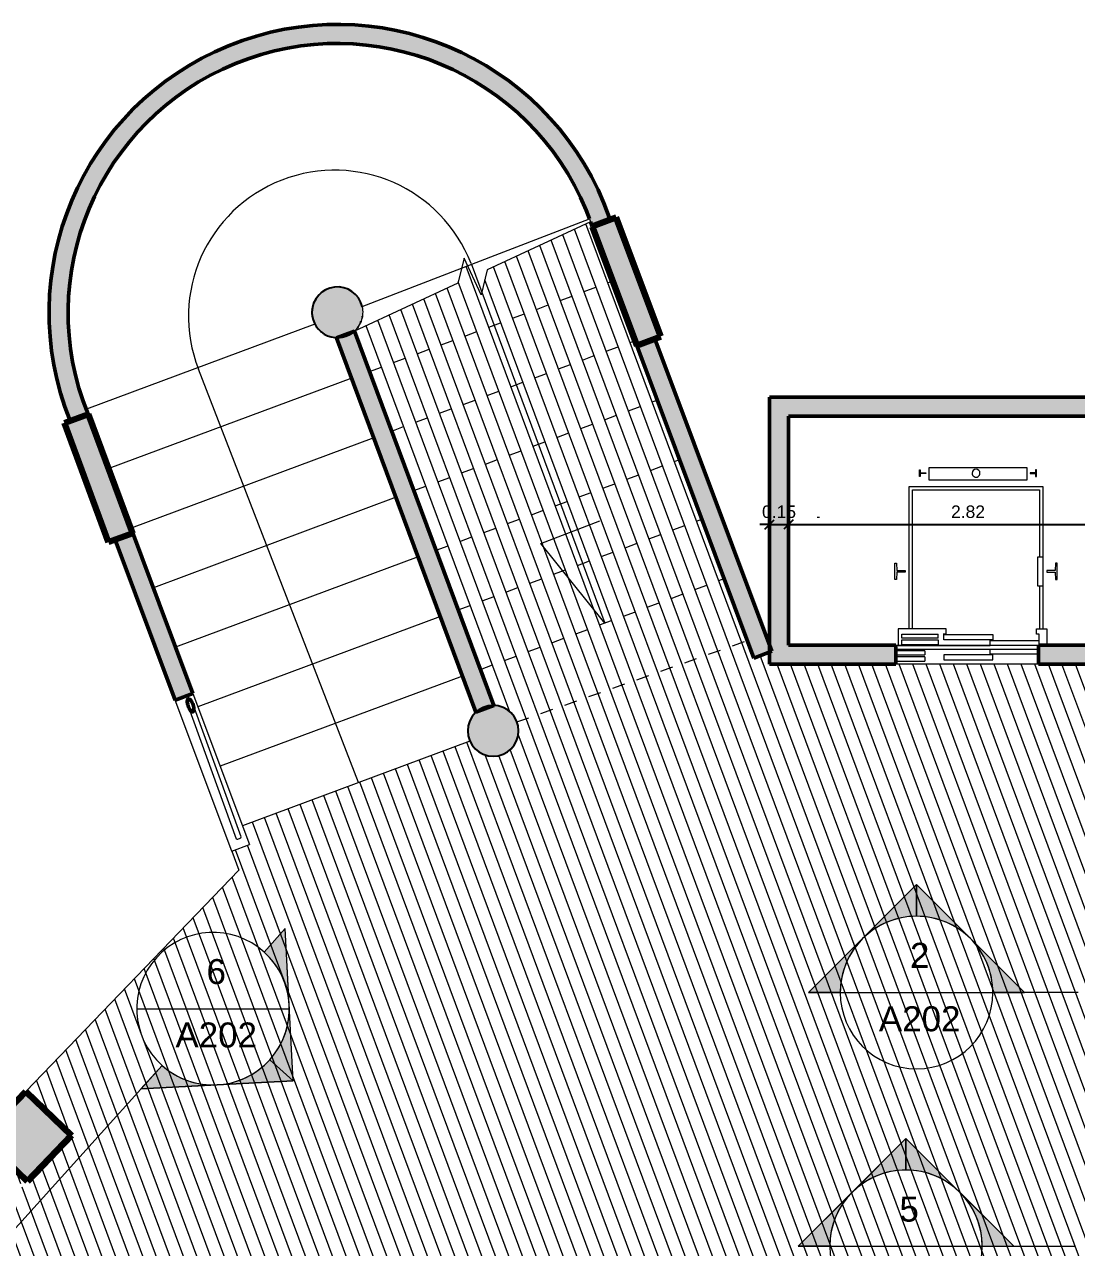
# Model space of a CAD drawing. Header units: metres. Extents: x 11 to 152, y 1 to 34.
# Drawn here: x 26.19 to 34.47, y 20.38 to 30 of the extents above; entities that cross this region are included whole.
import ezdxf

# ---------------------------------------------------------------- set-up
doc = ezdxf.new("R2010")
doc.units = ezdxf.units.M
doc.linetypes.add('Overhead', pattern=[0.003969, 0.002381, -0.001587])
for name, color, linetype, lineweight in [('A-ANNO-DIMS', 211, 'Continuous', 9), ('A-COLS-1', 52, 'Continuous', 25), ('A-DETL-GENF', 92, 'Continuous', 9), ('A-DETL-THIN', 151, 'Continuous', 9), ('A-FLOR', 192, 'Continuous', 9), ('A-FLOR-PATT', 8, 'Continuous', 9), ('A-WALL', 113, 'Continuous', 9), ('A-WALL-1', 113, 'Continuous', 50), ('A-WALL-PATT-1', 111, 'Continuous', 9), ('G-ANNO-SYMB', 111, 'Continuous', 9), ('Q-SPCQ', 91, 'Continuous', 9), ('S-COLS', 52, 'Continuous', 9), ('S-COLS-1', 52, 'Continuous', 100), ('S-STRS', 31, 'Continuous', 9), ('S-STRS-MBND', 31, 'Overhead', 9)]:
    doc.layers.add(name, color=color, linetype=linetype, lineweight=lineweight)
doc.styles.add('Arial', font='Arial.ttf', dxfattribs={"height": 0.196707})
doc.styles.add('Arial_1', font='Arial.ttf', dxfattribs={"height": 0.098353})
doc.dimstyles.new('Cota_1_25', dxfattribs={"dimscale": 0.3048, "dimtxt": 0.1, "dimasz": 0.246063, "dimexe": 0, "dimexo": 0.0625, "dimgap": 0.164042, "dimtad": 1, "dimrnd": 0.01, "dimzin": 0, "dimdsep": 46, "dimtxsty": 'Arial_1', "dimblk1": 'OBLIQUE', "dimblk2": 'OBLIQUE', "dimsah": 1, "dimcen": 0.09, "dimazin": 0, "dimtfac": 1, "dimtdec": 4, "dimtix": 1, "dimtmove": 0, "dimatfit": 3, "dimfxl": 0, "dimfxlon": 1, "dimtvp": 1, "dimtolj": 1, "dimtzin": 0, "dimarcsym": 2})

# ---------------------------------------------------------------- blocks, each defined once
blk = doc.blocks.new('M_Concrete-Square-Column - 500 x 500mm-1435712-1 Piso')
at = {"layer": 'S-COLS'}
blk.add_hatch(color=256, dxfattribs=at).paths.add_polyline_path([(-0.25, 0.25), (-0.25, -0.25), (0.25, -0.25), (0.25, 0.25)], flags=0)
at = {"layer": 'S-COLS-1'}
for p, q in [((-0.25, 0.25), (0.25, 0.25)), ((-0.25, -0.25), (-0.25, 0.25)), ((0.25, 0.25), (0.25, -0.25)), ((0.25, -0.25), (-0.25, -0.25))]:
    blk.add_line(p, q, dxfattribs=at)
blk = doc.blocks.new('Columns Circle2 - Columns Circle-1566918-1 Piso')
at = {"layer": 'A-COLS-1'}
blk.add_hatch(color=256, dxfattribs=at).paths.add_polyline_path([(29.854, 24.2455), (29.9022, 24.2455), (29.949, 24.2571), (29.9917, 24.2795), (30.0278, 24.3115), (30.0552, 24.3511), (30.0723, 24.3962), (30.0781, 24.4441), (30.0723, 24.4919), (30.0552, 24.537), (30.0278, 24.5767), (29.9917, 24.6087), (29.949, 24.6311), (29.9022, 24.6426), (29.854, 24.6426), (29.8072, 24.6311), (29.7645, 24.6087), (29.7284, 24.5767), (29.701, 24.537), (29.6839, 24.4919), (29.6781, 24.4441), (29.6839, 24.3962), (29.701, 24.3511), (29.7284, 24.3115), (29.7645, 24.2795), (29.8072, 24.2571)], flags=0)
for start, end in [(0, 180), (180, 0)]:
    blk.add_arc((29.8781, 24.4441), 0.2, start, end, dxfattribs=at)
blk = doc.blocks.new('Columns Circle3 - Columns Circle-1566927-1 Piso')
at = {"layer": 'A-COLS-1'}
blk.add_hatch(color=256, dxfattribs=at).paths.add_polyline_path([(29.9022, 24.2455), (29.949, 24.2571), (29.9917, 24.2795), (30.0182, 24.3029), (30.0406, 24.33), (30.0455, 24.3372), (30.0612, 24.3671), (30.0686, 24.3892), (30.0737, 24.4077), (30.0742, 24.4126), (30.0773, 24.4479), (30.072, 24.4927), (30.0552, 24.537), (30.0278, 24.5767), (29.9917, 24.6087), (29.949, 24.6311), (29.9022, 24.6426), (29.854, 24.6426), (29.8072, 24.6311), (29.7645, 24.6087), (29.7284, 24.5767), (29.701, 24.537), (29.6839, 24.4919), (29.6781, 24.4441), (29.6839, 24.3962), (29.701, 24.3511), (29.7284, 24.3115), (29.7645, 24.2795), (29.8072, 24.2571), (29.854, 24.2455)], flags=0)
for start, end in [(13.29358, 180), (180, 314.77651), (335.48588, 339.61105), (348.54368, 350.89425), (322.33201, 327.33675)]:
    blk.add_arc((29.8781, 24.4441), 0.2, start, end, dxfattribs=at)
blk = doc.blocks.new('M_Concrete-Rectangular-Column - 1000 x 200mm-1600101-1 Piso')
at = {"layer": 'S-COLS'}
blk.add_hatch(color=256, dxfattribs=at).paths.add_polyline_path([(-0.1, -0.5), (0.1, -0.5), (0.1, 0.5), (-0.1, 0.5), (-0.1, 0.3675)], flags=0)
at = {"layer": 'S-COLS-1'}
for p, q in [((0.1, 0.5), (-0.1, 0.5)), ((-0.1, 0.5), (-0.1, -0.5)), ((0.1, -0.5), (0.1, 0.5)), ((-0.1, -0.5), (0.1, -0.5))]:
    blk.add_line(p, q, dxfattribs=at)
blk = doc.blocks.new('M_Concrete-Rectangular-Column - 1000 x 200mm-1599396-1 Piso')
at = {"layer": 'S-COLS'}
blk.add_hatch(color=256, dxfattribs=at).paths.add_polyline_path([(0.1, 0.5), (-0.1, 0.5), (-0.1, -0.5), (0.1, -0.5), (0.1, 0.039)], flags=0)
at = {"layer": 'S-COLS-1'}
for p, q in [((-0.1, 0.5), (0.1, 0.5)), ((-0.1, -0.5), (-0.1, 0.5)), ((0.1, 0.5), (0.1, -0.5)), ((0.1, -0.5), (-0.1, -0.5))]:
    blk.add_line(p, q, dxfattribs=at)
blk = doc.blocks.new('Electric Lift-4 person_new - 1000 x 880mm-1634019-1 Piso')
at = {"layer": 'A-DETL-GENF'}
for p, q in [((-0.625, 0.0635), (-0.638, 0.0635)), ((-0.638, 0.0635), (-0.638, -0.0635)), ((-0.6221, 0.0062), (-0.625, 0.0635)), ((-0.557, 0.0062), (-0.6221, 0.0062)), ((-0.557, -0.0063), (-0.557, 0.0062)), ((0.557, 0.0062), (0.6221, 0.0062)), ((0.557, -0.0063), (0.557, 0.0062)), ((0.6221, 0.0062), (0.625, 0.0635)), ((0.625, 0.0635), (0.638, 0.0635)), ((0.638, 0.0635), (0.638, -0.0635)), ((-0.638, -0.0635), (-0.625, -0.0635)), ((-0.625, -0.0635), (-0.622, -0.0063)), ((-0.622, -0.0063), (-0.557, -0.0063)), ((0.622, -0.0063), (0.557, -0.0063)), ((0.625, -0.0635), (0.622, -0.0063)), ((0.638, -0.0635), (0.625, -0.0635))]:
    blk.add_line(p, q, dxfattribs=at)
at = {"layer": 'Q-SPCQ'}
for p, q in [((-0.4962, 0.6925), (-0.4962, 0.6125)), ((-0.4962, 0.6125), (-0.4962, 0.6925)), ((-0.1324, 0.6959), (-0.1324, 0.6569)), ((0.2536, 0.6959), (-0.1324, 0.6959)), ((0.2536, 0.6569), (0.2536, 0.6959)), ((0.4031, 0.671), (0.4031, 0.706)), ((0.6251, 0.706), (0.4031, 0.706)), ((0.6251, 0.671), (0.6251, 0.706)), ((0.63, 0.7175), (0.63, 0.6125)), ((-0.556, 0.5825), (-0.4962, 0.5825)), ((-0.556, 0.4525), (-0.556, 0.5825)), ((-0.4962, 0.6515), (-0.1102, 0.6515)), ((-0.1102, 0.6125), (-0.4962, 0.6125)), ((-0.4962, 0.5825), (-0.1102, 0.5825)), ((-0.4962, 0.5825), (-0.4962, 0.4948)), ((-0.1324, 0.6569), (0.2536, 0.6569)), ((-0.1102, 0.6515), (-0.1102, 0.6125)), ((0.63, 0.6125), (-0.1102, 0.6125)), ((0.6115, 0.5825), (-0.1102, 0.5825)), ((-0.1102, 0.5825), (-0.1102, 0.5435)), ((0.2984, 0.5375), (0.2984, 0.5785)), ((0.2984, 0.5785), (0.5831, 0.5785)), ((0.4031, 0.671), (0.6251, 0.671)), ((0.4031, 0.6255), (0.4031, 0.6555)), ((0.6251, 0.6555), (0.4031, 0.6555)), ((0.4031, 0.6255), (0.6251, 0.6255)), ((0.5831, 0.5785), (0.5831, 0.5375)), ((0.6115, 0.4525), (0.6115, 0.5825)), ((0.6251, 0.6255), (0.6251, 0.6555)), ((-0.1102, 0.5435), (-0.4962, 0.5435)), ((-0.4962, 0.4948), (-0.475, 0.4948)), ((-0.475, 0.4948), (-0.475, 0.4525)), ((-0.1324, 0.4965), (-0.1324, 0.5381)), ((-0.1324, 0.5381), (0.2536, 0.5381)), ((0.2536, 0.4965), (-0.1324, 0.4965)), ((0.2353, 0.4905), (0.2353, 0.4525)), ((0.2581, 0.4905), (0.2353, 0.4905)), ((0.2536, 0.5381), (0.2536, 0.4965)), ((0.5831, 0.5375), (0.2984, 0.5375)), ((0.2984, 0.525), (0.2984, 0.493)), ((0.2984, 0.525), (0.5831, 0.525)), ((0.5831, 0.493), (0.2984, 0.493)), ((0.5831, 0.525), (0.5831, 0.493)), ((-0.475, 0.4525), (-0.556, 0.4525)), ((-0.525, -0.6675), (-0.525, 0.4525)), ((-0.5, 0.115), (-0.5, 0.4525)), ((0.2353, 0.4525), (0.6115, 0.4525)), ((0.5, 0.4525), (0.5, -0.6425)), ((0.525, 0.4525), (0.525, -0.6675)), ((-0.525, 0.115), (-0.4852, 0.115)), ((-0.4852, 0.115), (-0.4852, -0.115)), ((-0.4852, -0.115), (-0.525, -0.115)), ((-0.5, -0.6425), (-0.5, -0.115)), ((0.525, -0.6675), (-0.525, -0.6675)), ((0.5, -0.6425), (-0.5, -0.6425)), ((-0.4743, -0.7475), (-0.4743, -0.7975)), ((-0.4683, -0.7475), (-0.4743, -0.7475)), ((-0.4683, -0.7695), (-0.4683, -0.7475)), ((-0.4248, -0.7695), (-0.4683, -0.7695)), ((-0.4248, -0.7755), (-0.4248, -0.7695)), ((-0.3998, -0.7175), (0.3702, -0.7175)), ((-0.3998, -0.8175), (-0.3998, -0.7175)), ((0.3702, -0.7175), (0.3702, -0.8175)), ((0.3952, -0.7755), (0.3952, -0.7695)), ((0.3952, -0.7695), (0.4387, -0.7695)), ((0.4387, -0.7475), (0.4447, -0.7475)), ((0.4387, -0.7695), (0.4387, -0.7475)), ((0.4447, -0.7475), (0.4447, -0.7975)), ((-0.4743, -0.7975), (-0.4683, -0.7975)), ((-0.4683, -0.7755), (-0.4248, -0.7755)), ((-0.4683, -0.7975), (-0.4683, -0.7755)), ((0.3702, -0.8175), (-0.3998, -0.8175)), ((0.4387, -0.7755), (0.3952, -0.7755)), ((0.4387, -0.7975), (0.4387, -0.7755)), ((0.4447, -0.7975), (0.4387, -0.7975))]:
    blk.add_line(p, q, dxfattribs=at)
for start, end in [(360, 180), (180, 0)]:
    blk.add_arc((0.0003, -0.7725), 0.0312, start, end, dxfattribs=at)
blk = doc.blocks.new('baranda escalera2 - baranda escalera-1835022-1 Piso')
at = {"layer": 'A-WALL'}
for p, q in [((-13.4302, 15.0555), (-13.817, 14.0173)), ((-13.7795, 14.0033), (-13.3927, 15.0415))]:
    blk.add_line(p, q, dxfattribs=at)
for start_param, end_param in [(0, 0.335029), (0.335029, 3.214822)]:
    blk.add_ellipse((-13.7983, 14.0103), major_axis=(-0.0187, 0.007), ratio=0.371252, start_param=start_param, end_param=end_param, dxfattribs=at)
at = {"layer": 'A-WALL-1', "flags": 128}
for points in [[(-13.4354, 15.0385), (-13.4372, 15.0289), (-13.438, 15.0201), (-13.4378, 15.0124), (-13.4366, 15.0061), (-13.4344, 15.0014), (-13.4313, 14.9985), (-13.4275, 14.9975), (-13.4231, 14.9985), (-13.4182, 15.0014), (-13.4131, 15.0062), (-13.4079, 15.0125), (-13.4028, 15.0202), (-13.3981, 15.0291), (-13.3939, 15.0386), (-13.3903, 15.0486), (-13.3876, 15.0585)], [(-13.3876, 15.0585), (-13.3858, 15.0681), (-13.385, 15.0769), (-13.3852, 15.0846), (-13.3864, 15.0909), (-13.3886, 15.0956), (-13.3916, 15.0985), (-13.3954, 15.0995), (-13.3999, 15.0985), (-13.4048, 15.0956), (-13.4099, 15.0908), (-13.4151, 15.0845), (-13.4202, 15.0768), (-13.4249, 15.068), (-13.4291, 15.0584), (-13.4326, 15.0484), (-13.4354, 15.0385)]]:
    blk.add_lwpolyline(points, dxfattribs=at)
blk = doc.blocks.new('Section - M_Section Head - Filled-1049-1 Piso')
at = {"layer": 'G-ANNO-SYMB'}
h = blk.add_hatch(color=256, dxfattribs=at)
edge = h.paths.add_edge_path(flags=0)
edge.add_line((-0.006, 0.008485), (-0.006, 0.006))
edge.add_arc((-0.006, 0), 0.006, 90, 135)
edge.add_line((-0.010243, 0.004243), (-0.006, 0.008485))
h = blk.add_hatch(color=256, dxfattribs=at)
edge = h.paths.add_edge_path(flags=0)
edge.add_line((-0.006, 0.008485), (-0.001757, 0.004243))
edge.add_arc((-0.006, 0), 0.006, 45, 90)
edge.add_line((-0.006, 0.006), (-0.006, 0.008485))
h = blk.add_hatch(color=256, dxfattribs=at)
edge = h.paths.add_edge_path(flags=0)
edge.add_line((-0.014485, 0), (-0.010243, 0.004243))
edge.add_arc((-0.006, 0), 0.006, 135, 180)
edge.add_line((-0.012, 0), (-0.014485, 0))
h = blk.add_hatch(color=256, dxfattribs=at)
edge = h.paths.add_edge_path(flags=0)
edge.add_line((0.002485, 0), (0, 0))
edge.add_arc((-0.006, 0), 0.006, 360, 405)
edge.add_line((-0.001757, 0.004243), (0.002485, 0))
for p, q in [((-0.006, 0.008485), (-0.014485, 0)), ((-0.006, 0.008485), (-0.010243, 0.004243)), ((-0.006, 0.008485), (0.002485, 0)), ((-0.006, 0.006), (-0.006, 0.008485)), ((-0.006, 0.008485), (-0.006, 0.006)), ((-0.001757, 0.004243), (-0.006, 0.008485)), ((-0.010243, 0.004243), (-0.014485, 0)), ((0.002485, 0), (-0.001757, 0.004243)), ((-0.014485, 0), (-0.012, 0)), ((0, 0), (0.002485, 0)), ((-0.012, 0), (-0.014485, 0)), ((0, 0), (0.002485, 0))]:
    blk.add_line(p, q, dxfattribs=at)
for start, end in [(360, 180), (90, 135), (45, 90), (135, 180), (360, 45), (180, 360)]:
    blk.add_arc((-0.006, 0), 0.006, start, end, dxfattribs=at)
blk = doc.blocks.new('_Oblique')
at = {"color": 0, "linetype": 'ByBlock', "lineweight": -2}
blk.add_line((-0.5, -0.5), (0.5, 0.5), dxfattribs=at)
blk = doc.blocks.new('DIMBLOCK116-1 Piso')
at = {"layer": 'A-ANNO-DIMS', "color": 0, "lineweight": -2, "transparency": 16777216}
for p, q in [((32.0517, 26.0664), (31.9767, 26.0664)), ((32.0517, 26.0664), (32.2017, 26.0664)), ((32.2017, 26.0664), (32.2767, 26.0664))]:
    blk.add_line(p, q, dxfattribs=at)
at = {"layer": 'Defpoints', "color": 0, "transparency": 16777216}
for p in [(32.0517, 26.0664), (32.2017, 26.0664), (32.2017, 26.0664)]:
    blk.add_point(p, dxfattribs=at)
at = {"layer": 'A-ANNO-DIMS', "color": 0, "lineweight": -2, "transparency": 16777216, "xscale": 0.075, "yscale": 0.075, "zscale": 0.075}
blk.add_blockref('_Oblique', (32.0517, 26.0664), dxfattribs=at)
at = {"layer": 'A-ANNO-DIMS', "color": 0, "lineweight": -2, "transparency": 16777216, "xscale": 0.075, "yscale": 0.075, "zscale": 0.075, "rotation": 180}
blk.add_blockref('_Oblique', (32.2017, 26.0664), dxfattribs=at)
at = {"layer": 'A-ANNO-DIMS', "color": 0, "transparency": 16777216, "insert": (32.1267, 26.1666), "char_height": 0.09835, "attachment_point": 5, "style": 'Arial_1'}
blk.add_mtext('\\A1;0.15', dxfattribs=at)
blk = doc.blocks.new('DIMBLOCK117-1 Piso')
at = {"layer": 'A-ANNO-DIMS', "color": 0, "lineweight": -2, "transparency": 16777216}
blk.add_line((32.2017, 26.0664), (35.0251, 26.0664), dxfattribs=at)
at = {"layer": 'Defpoints', "color": 0, "transparency": 16777216}
for p in [(32.2017, 26.0664), (35.0251, 26.0664), (35.0251, 26.0664)]:
    blk.add_point(p, dxfattribs=at)
at = {"layer": 'A-ANNO-DIMS', "color": 0, "lineweight": -2, "transparency": 16777216, "xscale": 0.075, "yscale": 0.075, "zscale": 0.075, "rotation": 180}
blk.add_blockref('_Oblique', (32.2017, 26.0664), dxfattribs=at)
at = {"layer": 'A-ANNO-DIMS', "color": 0, "lineweight": -2, "transparency": 16777216, "xscale": 0.075, "yscale": 0.075, "zscale": 0.075}
blk.add_blockref('_Oblique', (35.0251, 26.0664), dxfattribs=at)
at = {"layer": 'A-ANNO-DIMS', "color": 0, "transparency": 16777216, "insert": (33.6134, 26.1666), "char_height": 0.09835, "attachment_point": 5, "style": 'Arial_1'}
blk.add_mtext('\\A1;2.82', dxfattribs=at)

msp = doc.modelspace()

# ---------------------------------------------------------------- hatches: boundary and pattern name
at = {"layer": 'A-FLOR-PATT'}
h = msp.add_hatch(dxfattribs=at)
h.set_pattern_fill('FP_25', color=256, style=0, pattern_type=2)
h.set_pattern_definition([(110.423, (23.491, 7.711), (-0.0937142, -0.03489483), [])])
h.paths.add_polyline_path([(22.1124, 14.6339), (27.5622, 20.2979), (33.1557, 14.9156), (34.6251, 15.4682), (34.6251, 23.22), (44.0702, 23.22), (44.0702, 24.62), (35.6751, 24.62), (35.6751, 24.6181), (35.1751, 24.6181), (35.1751, 25.1181), (35.125, 25.1181), (35.125, 24.6195), (34.625, 24.6195), (34.625, 24.9681), (32.0517, 24.9681), (32.0517, 25.0626), (31.9294, 25.0168), (30.6445, 28.4473), (29.8313, 28.0712), (29.7826, 27.8738), (29.6772, 28.1017), (29.63, 28.0836), (29.6007, 27.9646), (28.7874, 27.5884), (28.7874, 27.5898), (28.7841, 27.5869), (28.7876, 27.5882), (29.8838, 24.6442), (29.8795, 24.6426), (29.9022, 24.6426), (29.949, 24.6311), (29.9917, 24.6087), (30.0278, 24.5767), (30.0552, 24.537), (30.0723, 24.4919), (30.0781, 24.4441), (30.0723, 24.3962), (30.0552, 24.3511), (30.0278, 24.3115), (29.9917, 24.2795), (29.949, 24.2571), (29.9022, 24.2455), (29.854, 24.2455), (29.8072, 24.2571), (29.7645, 24.2795), (29.7284, 24.3115), (29.701, 24.3511), (29.6953, 24.3629), (27.9068, 23.697), (27.9621, 23.5493), (27.8216, 23.4967), (27.8774, 23.3477), (26.2021, 21.6066), (26.5623, 21.2599), (26.2157, 20.8996), (25.8554, 21.2463), (25.8207, 21.2103), (26.181, 20.8636), (25.8343, 20.5033), (25.7475, 20.5869), (21.0255, 15.6798), (22.1123, 14.634)], flags=0)
h.paths.add_polyline_path([(29.683, 24.4036), (29.6801, 24.427), (29.6809, 24.4106)], flags=0)
h.paths.add_polyline_path([(29.679, 24.4521), (29.6809, 24.4708), (29.6787, 24.4604)], flags=0)
h.paths.add_polyline_path([(29.687, 24.5001), (29.6953, 24.5223), (29.6889, 24.5092)], flags=0)
h.paths.add_polyline_path([(29.7063, 24.5448), (29.7205, 24.5653), (29.7108, 24.554)], flags=0)
h.paths.add_polyline_path([(29.7359, 24.5834), (29.7471, 24.5933), (29.7431, 24.5919)], flags=0)
h.paths.add_polyline_path([(26.7139, 26.8818), (26.6461, 27.0599), (26.6541, 27.0338), (26.7128, 26.8848)], flags=0)
h.paths.add_polyline_path([(26.6198, 27.1456), (26.5985, 27.2239), (26.6061, 27.19)], flags=0)
h.paths.add_polyline_path([(26.5806, 27.304), (26.5653, 27.3845), (26.5704, 27.3494), (26.5762, 27.3237)], flags=0)
h.paths.add_polyline_path([(26.5537, 27.4648), (26.5447, 27.5467), (26.547, 27.5111), (26.5534, 27.4671)], flags=0)
h.paths.add_polyline_path([(28.647, 27.5358), (28.6511, 27.5373), (28.6355, 27.5373)], flags=0)
h.paths.add_polyline_path([(28.6209, 27.5393), (28.5888, 27.5472), (28.6049, 27.5414)], flags=0)
h.paths.add_polyline_path([(28.5773, 27.5513), (28.5442, 27.5687), (28.5649, 27.5558)], flags=0)
h.paths.add_polyline_path([(28.5374, 27.5729), (28.5032, 27.6033), (28.4749, 27.6454), (28.4586, 27.6887), (28.453, 27.7366), (28.459, 27.7844), (28.4763, 27.8295), (28.5039, 27.8691), (28.5429, 27.9024), (28.5832, 27.9232), (28.5817, 27.9228), (28.5383, 27.9), (28.5031, 27.8691), (28.4748, 27.8277), (28.4579, 27.7818), (28.4522, 27.7364), (28.4591, 27.6852), (28.4768, 27.6403), (28.4984, 27.6079), (28.5289, 27.5783)], flags=0)
h.paths.add_polyline_path([(28.8103, 27.6144), (28.8154, 27.6202), (28.8154, 27.6218)], flags=0)
h.paths.add_polyline_path([(26.5393, 27.6271), (26.5366, 27.7101), (26.5362, 27.6741), (26.5389, 27.6333)], flags=0)
h.paths.add_polyline_path([(28.8339, 27.6533), (28.8361, 27.6571), (28.8353, 27.6568)], flags=0)
h.paths.add_polyline_path([(28.8481, 27.6963), (28.8485, 27.6976), (28.8485, 27.6996)], flags=0)
h.paths.add_polyline_path([(26.5375, 27.79), (26.5408, 27.8697), (26.538, 27.8375), (26.5376, 27.8001)], flags=0)
h.paths.add_polyline_path([(26.5481, 27.9524), (26.5584, 28.0365), (26.5523, 28.0002), (26.5494, 27.9665)], flags=0)
h.paths.add_polyline_path([(26.5712, 28.1135), (26.5882, 28.1975), (26.5792, 28.1614), (26.5743, 28.1316)], flags=0)
h.paths.add_polyline_path([(26.6066, 28.2722), (26.6303, 28.3558), (26.6185, 28.32), (26.6103, 28.2872)], flags=0)
h.paths.add_polyline_path([(26.6541, 28.4276), (26.6846, 28.5105), (26.6698, 28.4751), (26.6559, 28.4331)], flags=0)
h.paths.add_polyline_path([(30.6356, 28.4711), (30.6103, 28.5387), (30.578, 28.6092), (30.6103, 28.5318)], flags=0)
h.paths.add_polyline_path([(26.7133, 28.5789), (26.7508, 28.6605), (26.7308, 28.6206), (26.7247, 28.6061)], flags=0)
h.paths.add_polyline_path([(30.7438, 28.607), (30.7387, 28.6205), (30.7379, 28.6201)], flags=0)
h.paths.add_polyline_path([(30.5678, 28.6316), (30.5424, 28.6872), (30.5048, 28.755), (30.5424, 28.6814)], flags=0)
h.paths.add_polyline_path([(26.7839, 28.7252), (26.824, 28.7979), (26.8028, 28.7619)], flags=0)
h.paths.add_polyline_path([(30.6731, 28.7598), (30.6663, 28.7744), (30.6654, 28.7739)], flags=0)
h.paths.add_polyline_path([(30.4927, 28.7768), (30.4631, 28.8301), (30.4205, 28.8946), (30.4851, 28.7891)], flags=0)
h.paths.add_polyline_path([(26.8655, 28.8655), (26.9169, 28.9431), (26.8914, 28.9076)], flags=0)
h.paths.add_polyline_path([(30.5913, 28.907), (30.5825, 28.9224), (30.5816, 28.9219)], flags=0)
h.paths.add_polyline_path([(30.4066, 28.9158), (30.3731, 28.9665), (30.3258, 29.0273), (30.3731, 28.962)], flags=0)
h.paths.add_polyline_path([(26.7254, 28.9257), (26.7698, 28.9932), (26.736, 28.9438)], flags=0)
h.paths.add_polyline_path([(26.9576, 28.9991), (27.0159, 29.074), (26.9891, 29.0425)], flags=0)
h.paths.add_polyline_path([(30.4987, 29.0476), (30.4851, 29.0673), (30.487, 29.0631), (30.4984, 29.048)], flags=0)
h.paths.add_polyline_path([(30.3099, 29.0478), (30.2729, 29.0955), (30.2213, 29.1522), (30.3001, 29.0594)], flags=0)
h.paths.add_polyline_path([(26.8193, 29.0654), (26.8687, 29.1296), (26.8321, 29.0841)], flags=0)
h.paths.add_polyline_path([(27.0596, 29.1252), (27.1248, 29.1968), (27.0951, 29.1669), (27.0658, 29.1325)], flags=0)
h.paths.add_polyline_path([(30.2033, 29.172), (30.163, 29.2163), (30.1312, 29.2447), (30.1811, 29.1944)], flags=0)
h.paths.add_polyline_path([(30.3959, 29.181), (30.3731, 29.2084), (30.382, 29.1969)], flags=0)
h.paths.add_polyline_path([(26.9234, 29.1978), (26.9702, 29.2506), (26.9335, 29.2105)], flags=0)
h.paths.add_polyline_path([(27.1709, 29.2431), (27.2347, 29.3037), (27.2103, 29.2827), (27.1784, 29.2506)], flags=0)
h.paths.add_polyline_path([(30.0873, 29.2876), (30.0441, 29.3284), (30.009, 29.3553), (30.0539, 29.3165)], flags=0)
h.paths.add_polyline_path([(30.2835, 29.3065), (30.2684, 29.3231), (30.2258, 29.3632), (30.2729, 29.317)], flags=0)
h.paths.add_polyline_path([(27.037, 29.3222), (27.0954, 29.3786), (27.0546, 29.341)], flags=0)
h.paths.add_polyline_path([(27.291, 29.3521), (27.3696, 29.4153), (27.3341, 29.3893)], flags=0)
h.paths.add_polyline_path([(29.9628, 29.394), (29.9169, 29.431), (29.8732, 29.46), (29.9191, 29.4262)], flags=0)
h.paths.add_polyline_path([(30.1622, 29.4232), (30.1446, 29.4397), (30.1003, 29.4756), (30.1435, 29.439)], flags=0)
h.paths.add_polyline_path([(27.1595, 29.4377), (27.222, 29.4898), (27.1796, 29.4563)], flags=0)
h.paths.add_polyline_path([(27.419, 29.4516), (27.5039, 29.5098), (27.4658, 29.486)], flags=0)
h.paths.add_polyline_path([(29.8303, 29.4904), (29.7774, 29.5261), (29.7286, 29.5539), (29.7822, 29.5204)], flags=0)
h.paths.add_polyline_path([(30.0325, 29.5306), (30.0125, 29.5468), (29.9729, 29.5739), (30.0113, 29.546)], flags=0)
h.paths.add_polyline_path([(27.5542, 29.541), (27.6452, 29.5935), (27.6045, 29.5723)], flags=0)
h.paths.add_polyline_path([(27.2902, 29.5438), (27.3564, 29.5912), (27.313, 29.5618)], flags=0)
h.paths.add_polyline_path([(29.6906, 29.5763), (29.6296, 29.6105), (29.5759, 29.6362), (29.6407, 29.6024)], flags=0)
h.paths.add_polyline_path([(27.6958, 29.6198), (27.7926, 29.666), (27.7495, 29.6477), (27.7105, 29.6274)], flags=0)
h.paths.add_polyline_path([(29.8952, 29.628), (29.8727, 29.6436), (29.8414, 29.6614), (29.8714, 29.6428)], flags=0)
h.paths.add_polyline_path([(27.4284, 29.6399), (27.4981, 29.6824), (27.4538, 29.6571)], flags=0)
h.paths.add_polyline_path([(29.5447, 29.6512), (29.4934, 29.6758), (29.4255, 29.7021), (29.4934, 29.6731)], flags=0)
h.paths.add_polyline_path([(27.843, 29.6874), (27.9452, 29.7269), (27.8998, 29.7116), (27.8458, 29.6886)], flags=0)
h.paths.add_polyline_path([(29.3934, 29.7145), (29.3411, 29.7348), (29.2722, 29.7556), (29.3753, 29.7207)], flags=0)
h.paths.add_polyline_path([(29.751, 29.715), (29.726, 29.7297), (29.7028, 29.7402), (29.7246, 29.7288)], flags=0)
h.paths.add_polyline_path([(27.5735, 29.7255), (27.6461, 29.7628), (27.5983, 29.7397)], flags=0)
h.paths.add_polyline_path([(27.995, 29.7437), (28.102, 29.7757), (28.0493, 29.7619), (28.0038, 29.7466)], flags=0)
h.paths.add_polyline_path([(29.2376, 29.766), (29.1846, 29.782), (29.1153, 29.7971), (29.1846, 29.7795)], flags=0)
h.paths.add_polyline_path([(28.1509, 29.7881), (28.2507, 29.8103), (28.2131, 29.8038), (28.1652, 29.7917)], flags=0)
h.paths.add_polyline_path([(29.6007, 29.7911), (29.5733, 29.8045), (29.558, 29.8096), (29.5718, 29.8036)], flags=0)
h.paths.add_polyline_path([(27.7244, 29.8001), (27.7996, 29.832), (27.755, 29.8147)], flags=0)
h.paths.add_polyline_path([(29.0783, 29.8052), (29.025, 29.8169), (28.9558, 29.8265), (29.0725, 29.8063)], flags=0)
h.paths.add_polyline_path([(28.3097, 29.8204), (28.4247, 29.8363), (28.3741, 29.8315), (28.3293, 29.8238)], flags=0)
h.paths.add_polyline_path([(28.9163, 29.832), (28.8632, 29.8394), (28.8285, 29.8404), (28.8899, 29.8345)], flags=0)
h.paths.add_polyline_path([(28.4705, 29.8406), (28.5885, 29.8476), (28.5368, 29.8468), (28.4762, 29.8411)], flags=0)
h.paths.add_polyline_path([(28.7527, 29.8462), (28.7001, 29.8494), (28.6618, 29.8478), (28.7197, 29.8468)], flags=0)
h.paths.add_polyline_path([(29.4453, 29.8558), (29.4154, 29.8677), (29.3753, 29.8802), (29.4138, 29.8667)], flags=0)
h.paths.add_polyline_path([(27.8805, 29.8633), (27.9579, 29.8895), (27.8998, 29.8708)], flags=0)
h.paths.add_polyline_path([(29.2854, 29.9087), (29.253, 29.9189), (29.2066, 29.9299), (29.253, 29.9174)], flags=0)
h.paths.add_polyline_path([(28.0409, 29.9147), (28.12, 29.9352), (28.0763, 29.9255), (28.0547, 29.9189)], flags=0)
h.paths.add_polyline_path([(29.1221, 29.9497), (29.0877, 29.9578), (29.0419, 29.965), (29.0947, 29.9549)], flags=0)
h.paths.add_polyline_path([(28.2046, 29.9541), (28.2556, 29.9644), (28.2422, 29.9625), (28.2131, 29.956)], flags=0)
h.paths.add_polyline_path([(28.9562, 29.9784), (28.9197, 29.9841), (28.875, 29.9877), (28.9337, 29.981)], flags=0)
h.paths.add_polyline_path([(28.3708, 29.9812), (28.4446, 29.9893), (28.4105, 29.987), (28.3741, 29.9817)], flags=0)
h.paths.add_polyline_path([(28.7886, 29.9947), (28.7502, 29.9978), (28.7069, 29.9981), (28.7711, 29.9954)], flags=0)
h.paths.add_polyline_path([(28.5385, 29.9959), (28.606, 29.9986), (28.5802, 29.9988)], flags=0)
at = {"layer": 'A-WALL-PATT-1'}
h = msp.add_hatch(color=256, dxfattribs=at)
h.paths.add_polyline_path([(26.7135, 26.8816), (26.7139, 26.8818), (26.7051, 26.9043)], flags=0)
h.paths.add_polyline_path([(26.5523, 26.8828), (26.6929, 26.9351), (26.6541, 27.0338), (26.6061, 27.19), (26.5704, 27.3494), (26.547, 27.5111), (26.5362, 27.6741), (26.538, 27.8375), (26.5523, 28.0002), (26.5792, 28.1614), (26.6185, 28.32), (26.6698, 28.4751), (26.7329, 28.6258), (26.8075, 28.7712), (26.8931, 28.9103), (26.9891, 29.0425), (27.0951, 29.1669), (27.2103, 29.2827), (27.3341, 29.3893), (27.4658, 29.486), (27.6045, 29.5723), (27.7495, 29.6477), (27.8998, 29.7116), (28.0547, 29.7638), (28.2131, 29.8038), (28.3741, 29.8315), (28.5368, 29.8468), (28.7001, 29.8494), (28.8632, 29.8394), (29.025, 29.8169), (29.1846, 29.782), (29.3411, 29.7348), (29.4934, 29.6758), (29.6407, 29.6052), (29.7822, 29.5234), (29.9169, 29.431), (30.0441, 29.3284), (30.163, 29.2163), (30.2729, 29.0955), (30.3731, 28.9665), (30.4631, 28.8301), (30.5424, 28.6872), (30.6103, 28.5387), (30.75, 28.5935), (30.681, 28.7453), (30.6011, 28.8917), (30.5106, 29.0318), (30.4101, 29.1649), (30.3001, 29.2902), (30.1811, 29.4071), (30.0539, 29.515), (29.9191, 29.6132), (29.7774, 29.7012), (29.6296, 29.7786), (29.4766, 29.8449), (29.3191, 29.8997), (29.158, 29.9429), (28.9942, 29.974), (28.8204, 29.9934), (28.6618, 29.9999), (28.4951, 29.9945), (28.3293, 29.9768), (28.1652, 29.9469), (28.0038, 29.9051), (27.8458, 29.8515), (27.6922, 29.7865), (27.5439, 29.7103), (27.4015, 29.6235), (27.2659, 29.5264), (27.1378, 29.4196), (27.0178, 29.3037), (26.9068, 29.1793), (26.8052, 29.047), (26.7136, 28.9076), (26.6324, 28.7619), (26.5622, 28.6106), (26.5034, 28.4546), (26.4545, 28.2872), (26.4207, 28.1316), (26.3975, 27.9665), (26.3864, 27.8001), (26.3876, 27.6333), (26.401, 27.4671), (26.4266, 27.3023), (26.4643, 27.1398), (26.5138, 26.9805), (26.5317, 26.9351)], flags=0)
h = msp.add_hatch(color=256, dxfattribs=at)
h.paths.add_polyline_path([(31.9294, 25.0168), (32.0699, 25.0694), (31.1493, 27.5274), (31.0088, 27.4748), (31.595, 25.9097)], flags=0)
h.paths.add_polyline_path([(30.9148, 27.7257), (30.6581, 28.4113), (30.7985, 28.4639), (30.75, 28.5935), (30.6103, 28.5387), (30.7045, 28.2872)], flags=0)
for points in [[(29.7432, 24.5919), (29.8838, 24.6442), (28.7876, 27.5882), (28.647, 27.5358), (29.3753, 25.5799)], [(35.0251, 26.9181), (35.0251, 27.0681), (32.0517, 27.0681), (32.0517, 26.9181), (34.9245, 26.9181)], [(27.3761, 24.6862), (27.5166, 24.7388), (26.7135, 26.8816), (27.0408, 25.9973), (26.904, 25.9466), (27.2904, 24.9149)], [(32.0517, 25.1181), (32.2017, 25.1181), (32.2017, 26.9181), (32.0517, 26.9181), (32.0517, 26.3602)]]:
    msp.add_hatch(color=256, dxfattribs=at).paths.add_polyline_path(points, flags=0)
h = msp.add_hatch(color=256, dxfattribs=at)
h.paths.add_polyline_path([(34.625, 24.9681), (34.625, 25.1181), (34.1666, 25.1181), (34.1666, 24.9681)], flags=0)
h.paths.add_polyline_path([(33.0466, 24.9681), (33.0466, 25.1181), (32.0517, 25.1181), (32.0517, 24.9681)], flags=0)

# ---------------------------------------------------------------- linework, layer by layer
at = {"layer": 'A-DETL-THIN'}
for p, q in [((29.7043, 28.1191), (30.7571, 25.2915)), ((28.8192, 24.0364), (27.5596, 27.2884)), ((30.2523, 25.9163), (30.7185, 26.0968)), ((30.7571, 25.2915), (30.2523, 25.9163))]:
    msp.add_line(p, q, dxfattribs=at)
msp.add_arc((28.6319, 27.7037), 1.15, 21.17323, 201.17323, dxfattribs=at)
at = {"layer": 'A-FLOR'}
for p, q in [((27.8216, 23.4967), (27.8774, 23.3477)), ((27.8774, 23.3477), (26.2021, 21.6066))]:
    msp.add_line(p, q, dxfattribs=at)
for start, end in [(103.59339, 105.66071), (99.3343, 101.40211), (95.07537, 97.14342), (90.81656, 92.8846), (86.55787, 88.62566), (82.29928, 84.36656), (78.04078, 80.1073), (73.78237, 75.84786), (112.11207, 114.17762), (107.85263, 109.91921), (69.52404, 71.58819), (65.26577, 67.32827), (116.37172, 118.43596), (61.00757, 63.06806), (120.63162, 122.69423), (56.74943, 58.80752), (124.89181, 126.95244), (52.49134, 54.54656), (129.15234, 131.21058), (48.2333, 50.28513), (133.41327, 135.46867), (43.97531, 46.02311), (137.67467, 139.72672), (39.71735, 41.76039), (141.93665, 143.98471), (35.45944, 37.49678), (146.19933, 148.24267), (31.20156, 33.23206), (150.46288, 152.50059), (26.94372, 28.9659), (154.72753, 156.75847), (22.6859, 24.69786), (158.99359, 161.01631), (163.2615, 165.27413), (167.53193, 169.53191), (171.80587, 173.78967), (176.08494, 178.0474), (180.37196, 182.3051), (184.67221, 186.56279), (188.99703, 190.82045), (193.37591, 195.07809), (197.91698, 199.33571)]:
    msp.add_arc((28.6525, 27.7328), 2.2672, start, end, dxfattribs=at)
at = {"layer": 'A-WALL'}
for p, q in [((33.0466, 25.1181), (34.1666, 25.1181)), ((34.1666, 24.9681), (33.0466, 24.9681)), ((27.5166, 24.7388), (27.9621, 23.5493)), ((27.8216, 23.4967), (27.3761, 24.6862)), ((27.8216, 23.4967), (27.9621, 23.5493))]:
    msp.add_line(p, q, dxfattribs=at)
at = {"layer": 'A-WALL-1'}
for p, q in [((30.7985, 28.4639), (30.75, 28.5935)), ((30.6103, 28.5387), (30.6356, 28.4711)), ((30.6445, 28.4473), (30.658, 28.4113)), ((28.7876, 27.5882), (28.647, 27.5358)), ((28.647, 27.5358), (29.7432, 24.5919)), ((29.8838, 24.6442), (28.7876, 27.5882)), ((32.0699, 25.0694), (31.1493, 27.5274)), ((31.0088, 27.4748), (31.9294, 25.0168)), ((35.1751, 27.0681), (32.0517, 27.0681)), ((32.0517, 27.0681), (32.0517, 24.9681)), ((27.5166, 24.7388), (26.7139, 26.8818)), ((32.2017, 26.9181), (35.0251, 26.9181)), ((32.2017, 25.1181), (32.2017, 26.9181)), ((26.904, 25.9466), (27.3761, 24.6862)), ((33.0466, 25.1181), (32.2017, 25.1181)), ((33.0466, 24.9681), (33.0466, 25.1181)), ((34.625, 25.1181), (34.1666, 25.1181)), ((34.1666, 25.1181), (34.1666, 24.9681)), ((31.9294, 25.0168), (32.0699, 25.0694)), ((32.0517, 24.9681), (33.0466, 24.9681)), ((34.1666, 24.9681), (34.625, 24.9681)), ((27.3761, 24.6862), (27.5166, 24.7388)), ((29.7432, 24.5919), (29.8838, 24.6442))]:
    msp.add_line(p, q, dxfattribs=at)
for radius, start, end in [(2.2672, 22.31185, 202.03385), (2.1172, 22.37378, 202.15574), (2.1172, 203.04524, 203.69988)]:
    msp.add_arc((28.6525, 27.7328), radius, start, end, dxfattribs=at)
at = {"layer": 'G-ANNO-SYMB'}
for p, q in [((32.4275, 26.1247), (32.4439, 26.1247)), ((32.6084, 22.3855), (33.8084, 22.3855)), ((34.4794, 22.3855), (33.8084, 22.3855)), ((27.0751, 22.258), (28.2751, 22.258)), ((25.3428, 19.6699), (27.2734, 21.8123)), ((32.5254, 20.3895), (33.7254, 20.3895)), ((33.7254, 20.3895), (34.4583, 20.3895))]:
    msp.add_line(p, q, dxfattribs=at)
at = {"layer": 'S-STRS'}
for p, q in [((29.6772, 28.1017), (30.6356, 28.4711)), ((30.6445, 28.4473), (29.8313, 28.0712)), ((30.6356, 28.4711), (30.6445, 28.4473)), ((29.6494, 28.162), (29.6007, 27.9646)), ((29.7826, 27.8738), (29.6494, 28.162)), ((28.8468, 27.7817), (29.63, 28.0836)), ((29.8313, 28.0712), (29.7826, 27.8738)), ((29.6007, 27.9646), (28.7874, 27.5884)), ((28.4749, 27.6432), (26.6792, 26.9745)), ((28.7654, 27.2179), (26.8546, 26.5063)), ((26.7139, 26.8818), (26.6409, 27.0769)), ((28.9399, 26.7493), (27.0299, 26.0381)), ((29.1143, 26.2807), (27.2053, 25.5698)), ((29.2888, 25.8121), (27.3807, 25.1016)), ((29.4633, 25.3436), (27.5561, 24.6334)), ((29.6377, 24.8751), (27.7314, 24.1652)), ((29.6953, 24.3629), (27.9068, 23.697))]:
    msp.add_line(p, q, dxfattribs=at)
for centre, radius, start, end in [((28.652, 27.7326), 2.1166, 95.98001, 100.3043), ((28.652, 27.7326), 2.1166, 90.66629, 94.94298), ((28.652, 27.7326), 2.1166, 74.26392, 89.83482), ((28.652, 27.7326), 2.1166, 101.08348, 111.4335), ((28.652, 27.7326), 2.1166, 69.08854, 73.62655), ((28.652, 27.7326), 2.1166, 112.05527, 116.42255), ((28.652, 27.7326), 2.1166, 63.58451, 68.30819), ((28.652, 27.7326), 2.1166, 117.67032, 121.54945), ((28.652, 27.7326), 2.1166, 47.452, 63.20249), ((28.652, 27.7326), 2.1166, 122.84676, 126.96155), ((28.652, 27.7326), 2.1166, 127.8905, 138.04336), ((28.652, 27.7326), 2.1166, 42.19525, 46.90115), ((28.652, 27.7326), 2.1166, 139.2687, 143.04678), ((28.652, 27.7326), 2.1166, 25.79448, 41.62915), ((28.652, 27.7326), 2.1166, 144.58947, 148.15691), ((28.652, 27.7326), 2.1166, 149.67059, 153.65977), ((28.652, 27.7326), 2.1166, 154.66845, 159.71069), ((28.652, 27.7326), 2.1166, 20.42148, 25.75462), ((28.652, 27.7326), 2.1166, 160.49963, 164.66852), ((28.652, 27.7326), 2.1166, 166.26385, 169.67479), ((28.652, 27.7326), 2.1166, 171.42143, 174.80872), ((28.652, 27.7326), 2.1166, 176.44099, 180.53343), ((28.652, 27.7326), 2.1166, 181.40713, 186.36431), ((28.652, 27.7326), 2.1166, 187.71627, 191.33064), ((28.652, 27.7326), 2.1166, 193.09963, 196.35794), ((29.878, 24.4442), 0.2, 142.43577, 149.65817), ((29.878, 24.4442), 0.2, 132.41619, 135.60881), ((29.878, 24.4442), 0.2, 170.7545, 177.73485), ((29.878, 24.4442), 0.2, 156.58051, 163.69905), ((29.878, 24.4442), 0.2, 184.96134, 191.76878), ((29.878, 24.4442), 0.2, 199.20549, 203.97703)]:
    msp.add_arc(centre, radius, start, end, dxfattribs=at)
for points, knots in [([(28.4929, 27.8567), (28.5032, 27.8703), (28.5298, 27.8973), (28.5809, 27.926), (28.6416, 27.9386), (28.7033, 27.9324), (28.7602, 27.9078), (28.8071, 27.8672), (28.8395, 27.8144), (28.8545, 27.7542), (28.8506, 27.6924), (28.8283, 27.6345), (28.8025, 27.6023), (28.7874, 27.5884)], [2.194009, 2.194009, 2.194009, 2.194009, 2.450843, 2.757198, 3.063554, 3.369909, 3.676264, 3.98262, 4.288975, 4.59533, 4.901686, 5.208041, 5.514397, 5.514397, 5.514397, 5.514397]), ([(28.472, 27.649), (28.4682, 27.6568), (28.4644, 27.6662), (28.4614, 27.6758), (28.4609, 27.6773)], [1.0960225, 1.0960225, 1.0960225, 1.0960225, 1.2254215, 1.2480791, 1.2480791, 1.2480791, 1.2480791]), ([(28.5009, 27.605), (28.4971, 27.6094), (28.4909, 27.6171), (28.4854, 27.6254), (28.4832, 27.6288)], [0.831972, 0.831972, 0.831972, 0.831972, 0.9190661, 0.9807438, 0.9807438, 0.9807438, 0.9807438]), ([(28.5537, 27.5617), (28.5465, 27.5657), (28.5346, 27.5735), (28.5236, 27.5824), (28.5192, 27.5864)], [0.4887031, 0.4887031, 0.4887031, 0.4887031, 0.6127107, 0.7012569, 0.7012569, 0.7012569, 0.7012569]), ([(28.6065, 27.541), (28.5999, 27.5426), (28.5926, 27.5447), (28.5855, 27.5472), (28.5847, 27.5475)], [0.2043401, 0.2043401, 0.2043401, 0.2043401, 0.3063554, 0.3180192, 0.3180192, 0.3180192, 0.3180192])]:
    msp.add_open_spline(points, degree=3, knots=knots, dxfattribs=at)
for points in [[(28.465, 27.8061), (28.4705, 27.8209), (28.4778, 27.835), (28.4867, 27.8481)], [(28.4556, 27.6991), (28.4537, 27.7091), (28.4526, 27.7193), (28.4523, 27.7295)], [(28.4528, 27.752), (28.4537, 27.7621), (28.4553, 27.7721), (28.4576, 27.782)], [(28.647, 27.5358), (28.644, 27.5359), (28.641, 27.536), (28.638, 27.5363)]]:
    msp.add_open_spline(points, degree=3, dxfattribs=at)
at = {"layer": 'S-STRS-MBND'}
for p, q in [((30.6445, 28.4473), (31.8782, 25.1535)), ((29.63, 28.0836), (29.6772, 28.1017)), ((28.906, 27.2702), (30.8187, 27.9824)), ((28.7874, 27.5884), (29.8832, 24.6469)), ((29.0805, 26.8017), (30.994, 27.5142)), ((29.2551, 26.3331), (31.1694, 27.0459)), ((29.4296, 25.8646), (31.3448, 26.5777)), ((29.6041, 25.396), (31.5202, 26.1095)), ((29.7787, 24.9275), (31.6956, 25.6412)), ((30.0644, 24.5135), (31.8782, 25.1535))]:
    msp.add_line(p, q, dxfattribs=at)
msp.add_arc((29.8773, 24.449), 0.198, 19.0218, 88.27538, dxfattribs=at)

# ---------------------------------------------------------------- block references
at = {"layer": 'A-COLS-1'}
for name, p in [('Columns Circle3 - Columns Circle-1566927-1 Piso', (-1.2252, 3.2918)), ('Columns Circle2 - Columns Circle-1566918-1 Piso', (0, 0))]:
    msp.add_blockref(name, p, dxfattribs=at)
at = {"layer": 'A-WALL', "rotation": 40.39194541572518}
msp.add_blockref('baranda escalera2 - baranda escalera-1835022-1 Piso', (47.4648, 21.8732), dxfattribs=at)
at = {"layer": 'G-ANNO-SYMB', "xscale": 99.99999999999993, "yscale": 99.99999999999993, "zscale": 99.99999999999993, "rotation": 227.9752676666654}
msp.add_blockref('Section - M_Section Head - Filled-1049-1 Piso', (27.2734, 21.8123), dxfattribs=at)
at = {"layer": 'G-ANNO-SYMB', "xscale": 99.99999999999993, "yscale": 99.99999999999993, "zscale": 99.99999999999993}
for p in [(33.8084, 22.3855), (33.7254, 20.3895)]:
    msp.add_blockref('Section - M_Section Head - Filled-1049-1 Piso', p, dxfattribs=at)
at = {"layer": 'Q-SPCQ', "rotation": 180}
msp.add_blockref('Electric Lift-4 person_new - 1000 x 880mm-1634019-1 Piso', (33.6767, 25.6981), dxfattribs=at)
at = {"layer": 'S-COLS'}
for name, p, rotation in [('M_Concrete-Rectangular-Column - 1000 x 200mm-1600101-1 Piso', (30.9271, 27.9781), 20.53176411176295), ('M_Concrete-Rectangular-Column - 1000 x 200mm-1599396-1 Piso', (26.7735, 26.4315), 200.3143954638553), ('M_Concrete-Square-Column - 500 x 500mm-1435712-1 Piso', (26.2089, 21.2531), 316.1020245838957)]:
    msp.add_blockref(name, p, dxfattribs=dict(at, rotation=rotation))

# ---------------------------------------------------------------- texts
at = {"layer": 'G-ANNO-SYMB', "attachment_point": 2, "line_spacing_factor": 0.938532, "style": 'Arial'}
for s, insert, char_height, width in [('2', (33.2331, 22.7764), 0.1967, 0.182388), ('6', (27.6999, 22.6488), 0.1967, 0.182388), ('A202', (33.2331, 22.2775), 0.19671, 0.76555), ('A202', (27.6999, 22.1499), 0.19671, 0.76555), ('5', (33.1501, 20.7803), 0.1967, 0.182388)]:
    msp.add_mtext(s, dxfattribs=dict(at, insert=insert, char_height=char_height, width=width))

# ---------------------------------------------------------------- dimensions: what is measured, and where the dimension line sits
at = {"layer": 'A-ANNO-DIMS'}
for base, p1, p2, override, picture, middle in [((32.2017, 26.0664), (32.0517, 26.0664), (32.2017, 26.0664), {"dimpost": '<>', "dimfxl": 0.15}, 'DIMBLOCK116-1 Piso', (32.1267, 26.1666)), ((35.0251, 26.0664), (32.2017, 26.0664), (35.0251, 26.0664), {"dimpost": '<>', "dimfxl": 2.823468}, 'DIMBLOCK117-1 Piso', (33.6134, 26.1666))]:
    dim = msp.add_linear_dim(base=base, p1=p1, p2=p2, dimstyle='Cota_1_25', override=override, dxfattribs=at)
    dim.commit()
    dim.dimension.update_dxf_attribs({"geometry": picture, "text_midpoint": middle})

doc.saveas('drawing.dxf')
